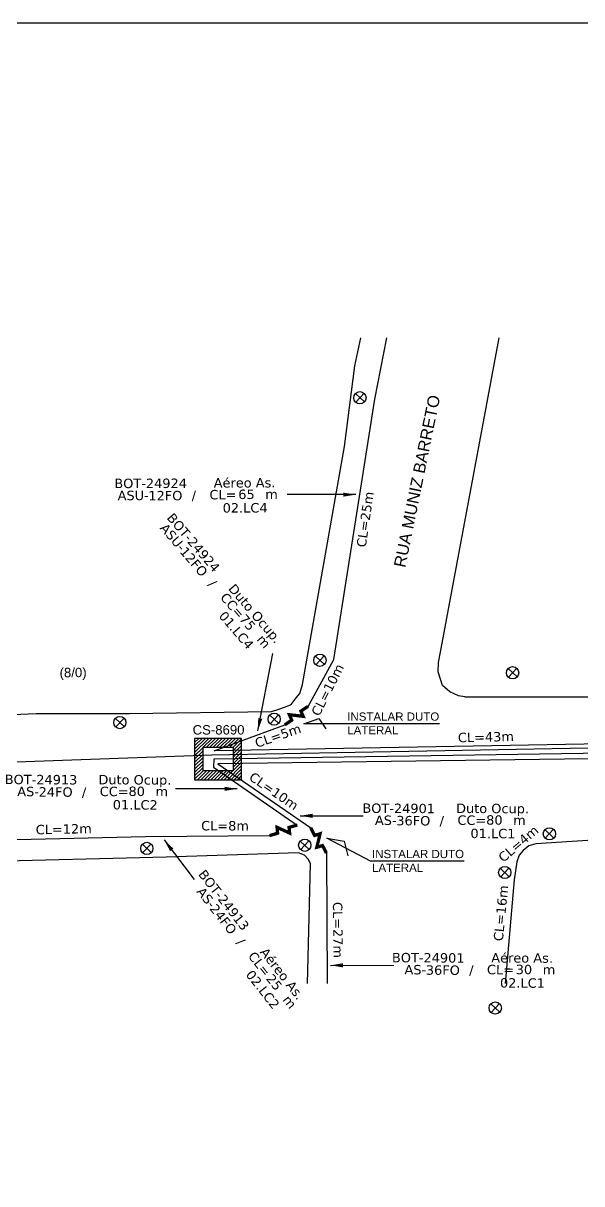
# Model space of a CAD drawing. Extents: x -89 to 749, y 705 to 1299.
# Drawn here: x 501.2 to 590.2, y 1114.1 to 1299 of the extents above; entities that cross this region are included whole.
import ezdxf
from ezdxf.enums import TextEntityAlignment as Align

# ---------------------------------------------------------------- set-up
doc = ezdxf.new("R2010")
doc.units = 0
for name, color, linetype in [('10.1-Caixas Subterrâneas', 5, 'Continuous'), ('CAP a instalar', 1, 'Continuous'), ('CDO_POSTE', 1, 'Continuous'), ('Comprimeto de lance', 255, 'Continuous'), ('label_cabos', 7, 'Continuous'), ('QUADRA', 7, 'Continuous'), ('Subida Lateral', 5, 'Continuous')]:
    doc.layers.add(name, color=color, linetype=linetype)
doc.layers.add("20.0-LEGENDA DOS CDO'S", color=1, linetype='Continuous', lineweight=0)
doc.layers.add('Segmento Logradouro Texto', color=7, linetype='Continuous', lineweight=0)
doc.styles.add('ARIAL', font='arial.ttf')
doc.styles.add('DIGICADE', font='arial.ttf')
doc.styles.add('siredit', font='verdana.ttf')
doc.linetypes.add('FENCELINE1', pattern='A,0.25,-0.1,[133,ltypeshp.shx,S=0.1,R=0,X=-0.1,Y=0],-0.1,1', length=1.45)
doc.dimstyles.new('CC', dxfattribs={"dimtxt": 1, "dimasz": 2, "dimexe": 0.18, "dimexo": 0.0625, "dimgap": 0.09, "dimtad": 0, "dimdec": 0, "dimrnd": 1, "dimzin": 0, "dimdsep": 46, "dimtxsty": 'siredit', "dimblk": 'NONE', "dimcen": 0, "dimse1": 1, "dimse2": 1, "dimsd1": 1, "dimsd2": 1, "dimclrt": 7, "dimadec": 0, "dimazin": 0, "dimtfac": 1, "dimtdec": 0, "dimtofl": 0, "dimtmove": 0, "dimatfit": 3, "dimfxl": 0, "dimtolj": 1, "dimtzin": 0, "dimarcsym": 0})

# ---------------------------------------------------------------- blocks, each defined once
blk = doc.blocks.new('*X65')
at = {"color": 0, "linetype": 'Continuous'}
for p, q in [((-1.25, 0.34099), (-0.49099, 1.1)), ((-1.25, 0.517767), (-0.667767, 1.1)), ((-1.25, 0.694544), (-0.844544, 1.1)), ((-1.25, 0.87132), (-1.02132, 1.1)), ((-1.25, 1.048097), (-1.198097, 1.1)), ((-0.789214, 0.625), (-0.314214, 1.1)), ((-0.612437, 0.625), (-0.137437, 1.1)), ((-0.43566, 0.625), (0.03934, 1.1)), ((-0.258883, 0.625), (0.216117, 1.1)), ((-0.082107, 0.625), (0.392893, 1.1)), ((0.09467, 0.625), (0.56967, 1.1)), ((0.271447, 0.625), (0.746447, 1.1)), ((0.448223, 0.625), (0.923223, 1.1)), ((0.625, 0.625), (1.1, 1.1)), ((0.801777, 0.625), (1.25, 1.073223)), ((0.8035, 0.449947), (1.25, 0.896447)), ((0.8035, 0.27317), (1.25, 0.71967)), ((-1.25, 0.164214), (-0.8035, 0.610714)), ((-1.25, -0.012563), (-0.8035, 0.433937)), ((-1.25, -0.18934), (-0.8035, 0.25716)), ((-1.25, -0.366117), (-0.8035, 0.080383)), ((0.8035, 0.096393), (1.25, 0.542893)), ((0.8035, -0.080383), (1.25, 0.366117)), ((0.8035, -0.25716), (1.25, 0.18934)), ((0.8035, -0.433937), (1.25, 0.012563)), ((-1.25, -0.542893), (-0.8035, -0.096393)), ((-1.25, -0.71967), (-0.8035, -0.27317)), ((-1.25, -0.896447), (-0.8035, -0.449947)), ((0.49099, -1.1), (1.25, -0.34099)), ((0.667767, -1.1), (1.25, -0.517767)), ((0.8035, -0.610714), (1.25, -0.164214)), ((-1.25, -1.073223), (-0.801777, -0.625)), ((-1.1, -1.1), (-0.625, -0.625)), ((-0.923223, -1.1), (-0.448223, -0.625)), ((-0.746447, -1.1), (-0.271447, -0.625)), ((-0.56967, -1.1), (-0.09467, -0.625)), ((-0.392893, -1.1), (0.082107, -0.625)), ((-0.216117, -1.1), (0.258883, -0.625)), ((-0.03934, -1.1), (0.43566, -0.625)), ((0.137437, -1.1), (0.612437, -0.625)), ((0.314214, -1.1), (0.789214, -0.625)), ((0.844544, -1.1), (1.25, -0.694544)), ((1.02132, -1.1), (1.25, -0.87132)), ((1.198097, -1.1), (1.25, -1.048097))]:
    blk.add_line(p, q, dxfattribs=at)
blk = doc.blocks.new('MANHOLE_MQ')
at = {"color": 0, "linetype": 'Continuous'}
for p, q in [((0.00000623, 0.00000569), (-0.00000627, 0.00000569)), ((-0.00000627, 0.00000569), (-0.00000627, -0.00000531)), ((-0.00000404, 0.00000331), (0.00000399, 0.00000331)), ((-0.00000404, -0.00000294), (-0.00000404, 0.00000331)), ((0.00000399, 0.00000331), (0.00000399, -0.00000294)), ((0.00000623, -0.00000531), (0.00000623, 0.00000569)), ((0.00000399, -0.00000294), (-0.00000404, -0.00000294)), ((0.00000399, -0.00000294), (0.00000399, -0.00000294)), ((-0.00000627, -0.00000531), (0.00000623, -0.00000531))]:
    blk.add_line(p, q, dxfattribs=at)
at = {"color": 0, "linetype": 'Continuous', "xscale": 5e-06, "yscale": 5e-06, "zscale": 1e-05}
blk.add_blockref('*X65', (-0.00000002, 0.00000019), dxfattribs=at)
blk = doc.blocks.new('Inst CDOE-8 CAIXA DIST OPT CDOE 48F_8D C_SPL OPTAP')
at = {"layer": "20.0-LEGENDA DOS CDO'S", "color": 0}
for tag, p, style, flags in [('ID_ATIVIDADE', (0.12, 6.472), 'ARIAL', 3), ('FATOR', (7.921, 6.472), 'ARIAL', 1), ('QTDE', (0.235, -0.97), 'DIGICADE', 3)]:
    blk.add_attdef(tag, p, '', height=0.8, rotation=0.11799, dxfattribs=dict(at, style=style, flags=flags))
at = {"layer": "20.0-LEGENDA DOS CDO'S", "color": 0, "style": 'ARIAL'}
for tag, p, height in [('FID', (0.12, 5.248), 0.8), ('CORDOALHA', (0.122, 4.023), 0.8), ('SAP', (0.124, 2.961), 0.8), ('1:XX', (-0.012, 1.7), 0.8), ('UMS', (0.141, 0.217), 1)]:
    blk.add_attdef(tag, p, '', height=height, rotation=0.11799, dxfattribs=at)
blk.add_attdef('FIBRAS_UTILIZADAS', text='', height=0.8, rotation=0.11799, dxfattribs=at).set_placement((13.479, 5.263), align=Align.CENTER)
blk = doc.blocks.new('Inst CB AS CFOA-SM-ASU-120-S-12')
at = {"layer": 'label_cabos', "color": 0, "style": 'siredit'}
for tag, flags, p in [('ID_ATIVIDADE', 3, (1.31, 2.67)), ('FATOR', 1, (11.56, 2.55))]:
    blk.add_attdef(tag, text='', height=1, rotation=359.69, dxfattribs=dict(at, flags=flags)).set_placement(p, align=Align.MIDDLE_CENTER)
for tag, p in [('DESTINO_CABO', (3.13, 1.26)), ('TIPO_CABO', (13.11, 1.24)), ('TIPO_CABO', (1.26, 0)), ('CABO', (4.69, -0.05)), ('/', (7.71, -0.05)), ('LANCE', (10.81, 0)), ('UND', (15.96, 0)), ('FID', (13.15, -1.41))]:
    blk.add_attdef(tag, text='', height=1, rotation=359.69, dxfattribs=at).set_placement(p, align=Align.MIDDLE_CENTER)
blk.add_attdef('QTDE', (12.43, -0.47), '', height=1, rotation=359.69, dxfattribs=at)
blk = doc.blocks.new('_None')
blk = doc.blocks.new('Inst CB AS CFOA-SM-AS-80-TS-36')
at = {"layer": 'label_cabos', "color": 0, "style": 'siredit'}
for tag, flags, p in [('ID_ATIVIDADE', 3, (1.31, 2.67)), ('FATOR', 1, (11.56, 2.55))]:
    blk.add_attdef(tag, text='', height=1, rotation=359.69, dxfattribs=dict(at, flags=flags)).set_placement(p, align=Align.MIDDLE_CENTER)
for tag, p in [('DESTINO_CABO', (3.13, 1.26)), ('TIPO_CABO', (13.11, 1.24)), ('TIPO_CABO', (1.76, 0)), ('CABO', (4.69, -0.05)), ('/', (7.71, -0.05)), ('LANCE', (10.81, 0)), ('UND', (15.96, 0)), ('FID', (13.15, -1.41))]:
    blk.add_attdef(tag, text='', height=1, rotation=359.69, dxfattribs=at).set_placement(p, align=Align.MIDDLE_CENTER)
blk.add_attdef('QTDE', (12.43, -0.47), '', height=1, rotation=359.69, dxfattribs=at)
blk = doc.blocks.new('Inst CB DT OCUP CFOA-SM-ASU-120-S-12')
at = {"layer": 'label_cabos', "color": 0, "style": 'siredit'}
for tag, flags, p in [('ID_ATIVIDADE', 3, (1.31, 2.67)), ('FATOR', 1, (11.56, 2.55))]:
    blk.add_attdef(tag, text='', height=1, rotation=359.69, dxfattribs=dict(at, flags=flags)).set_placement(p, align=Align.MIDDLE_CENTER)
for tag, p in [('DESTINO_CABO', (3.13, 1.26)), ('TIPO_CABO', (13.11, 1.24)), ('TIPO_CABO', (1.26, 0)), ('CABO', (4.69, -0.05)), ('/', (7.71, -0.05)), ('LANCE', (10.91, 0)), ('UND', (15.96, 0)), ('FID', (13.15, -1.41))]:
    blk.add_attdef(tag, text='', height=1, rotation=359.69, dxfattribs=at).set_placement(p, align=Align.MIDDLE_CENTER)
blk.add_attdef('QTDE', (12.43, -0.47), '', height=1, rotation=359.69, dxfattribs=at)
blk = doc.blocks.new('Inst CB DT OCUP CFOA-SM-AS-80-TS-36')
at = {"layer": 'label_cabos', "color": 0, "style": 'siredit'}
for tag, flags, p in [('ID_ATIVIDADE', 3, (1.31, 2.67)), ('FATOR', 1, (11.56, 2.55))]:
    blk.add_attdef(tag, text='', height=1, rotation=359.69, dxfattribs=dict(at, flags=flags)).set_placement(p, align=Align.MIDDLE_CENTER)
for tag, p in [('DESTINO_CABO', (3.13, 1.26)), ('TIPO_CABO', (13.11, 1.24)), ('TIPO_CABO', (1.76, 0)), ('CABO', (4.69, -0.05)), ('/', (7.71, -0.05)), ('LANCE', (10.91, 0)), ('UND', (15.96, 0)), ('FID', (13.15, -1.41))]:
    blk.add_attdef(tag, text='', height=1, rotation=359.69, dxfattribs=at).set_placement(p, align=Align.MIDDLE_CENTER)
blk.add_attdef('QTDE', (12.43, -0.47), '', height=1, rotation=359.69, dxfattribs=at)
blk = doc.blocks.new('Inst CB DT OCUP CFOA-SM-AS-80-TS-24')
at = {"layer": 'label_cabos', "color": 0, "style": 'siredit'}
for tag, flags, p in [('ID_ATIVIDADE', 3, (1.31, 2.67)), ('FATOR', 1, (11.56, 2.55))]:
    blk.add_attdef(tag, text='', height=1, rotation=359.69, dxfattribs=dict(at, flags=flags)).set_placement(p, align=Align.MIDDLE_CENTER)
for tag, p in [('DESTINO_CABO', (3.13, 1.26)), ('TIPO_CABO', (13.11, 1.24)), ('TIPO_CABO', (1.76, 0)), ('CABO', (4.69, -0.05)), ('/', (7.71, -0.05)), ('LANCE', (10.91, 0)), ('UND', (15.96, 0)), ('FID', (13.15, -1.41))]:
    blk.add_attdef(tag, text='', height=1, rotation=359.69, dxfattribs=at).set_placement(p, align=Align.MIDDLE_CENTER)
blk.add_attdef('QTDE', (12.43, -0.47), '', height=1, rotation=359.69, dxfattribs=at)
blk = doc.blocks.new('Inst CB AS CFOA-SM-AS-80-TS-24')
at = {"layer": 'label_cabos', "color": 0, "style": 'siredit'}
for tag, flags, p in [('ID_ATIVIDADE', 3, (1.31, 2.67)), ('FATOR', 1, (11.56, 2.55))]:
    blk.add_attdef(tag, text='', height=1, rotation=359.69, dxfattribs=dict(at, flags=flags)).set_placement(p, align=Align.MIDDLE_CENTER)
for tag, p in [('DESTINO_CABO', (3.13, 1.26)), ('TIPO_CABO', (13.11, 1.24)), ('TIPO_CABO', (1.76, 0)), ('CABO', (4.69, -0.05)), ('/', (7.71, -0.05)), ('LANCE', (10.81, 0)), ('UND', (15.96, 0)), ('FID', (13.15, -1.41))]:
    blk.add_attdef(tag, text='', height=1, rotation=359.69, dxfattribs=at).set_placement(p, align=Align.MIDDLE_CENTER)
blk.add_attdef('QTDE', (12.43, -0.47), '', height=1, rotation=359.69, dxfattribs=at)

msp = doc.modelspace()

# ---------------------------------------------------------------- linework, layer by layer
msp.add_lwpolyline([(-89.32, 705.02), (749.25, 705.02), (749.25, 1299.02), (-89.32, 1299.02), (-89.32, 705.02)])
at = {"color": 2}
for points in [[(567.55, 1187.4), (552.6, 1187.4), (545.91, 1187.4), (548.3, 1188.21), (549.41, 1186.59)], [(571.5, 1165.5), (556.55, 1165.5), (549.56, 1169.14), (552.35, 1168.68), (552.92, 1166.36)]]:
    msp.add_lwpolyline(points, dxfattribs=at)
at = {"layer": 'CAP a instalar', "color": 7, "linetype": 'FENCELINE1', "ltscale": 5}
for points in [[(546.59, 1190.16), (550.71, 1197.62), (557.22, 1239.13), (559.14, 1248.9)], [(625.79, 1183.88), (623.02, 1184.61), (611.23, 1184.5), (531.64, 1183.07), (542.88, 1187.21)], [(625.79, 1183.88), (622.91, 1183.76), (611.21, 1183.86), (531.26, 1182.38), (375.16, 1176.8)], [(625.79, 1183.88), (622.92, 1183.01), (611.22, 1182.97), (531.55, 1181.75), (531.54, 1180.46), (544.88, 1171.25)], [(625.8, 1183.88), (622.95, 1182.22), (532.22, 1180.99), (547.02, 1170.81)], [(497.89, 1168.9), (520.66, 1169.44), (540.45, 1169.56)], [(549.52, 1166.78), (549.63, 1145.97)]]:
    msp.add_lwpolyline(points, dxfattribs=at)
at = {"layer": 'CDO_POSTE', "color": 1}
for p, q in [((554.15, 1240.01), (555.58, 1238.67)), ((555.53, 1240.06), (554.19, 1238.63)), ((547.78, 1198.17), (549.21, 1196.83)), ((549.16, 1198.21), (547.82, 1196.79)), ((578.48, 1196.18), (579.91, 1194.84)), ((579.86, 1196.23), (578.53, 1194.8)), ((515.88, 1188.24), (517.31, 1186.9)), ((517.26, 1188.29), (515.92, 1186.86)), ((540.48, 1188.78), (541.91, 1187.45)), ((541.86, 1188.83), (540.53, 1187.4)), ((584.35, 1170.52), (585.78, 1169.18)), ((585.74, 1170.57), (584.4, 1169.14)), ((520.18, 1168.19), (521.61, 1166.86)), ((521.57, 1168.24), (520.23, 1166.81)), ((545.36, 1168.7), (546.78, 1167.36)), ((546.74, 1168.75), (545.4, 1167.32)), ((577.24, 1164.35), (578.66, 1163.01)), ((578.62, 1164.39), (577.28, 1162.96)), ((575.72, 1142.76), (577.15, 1141.42)), ((577.11, 1142.8), (575.77, 1141.37))]:
    msp.add_line(p, q, dxfattribs=at)
for centre in [(554.86, 1239.34), (548.49, 1197.5), (579.2, 1195.51), (516.59, 1187.57), (541.19, 1188.12), (585.07, 1169.85), (546.07, 1168.03), (520.9, 1167.53), (577.95, 1163.68), (576.44, 1142.09)]:
    msp.add_circle(centre, 0.978, dxfattribs=at)
at = {"layer": 'QUADRA', "color": 252}
for points in [[(375.16, 1182.72), (383.86, 1182.93), (453.46, 1186.86), (503.26, 1189.01), (518.08, 1189.01), (540.79, 1189.36), (540.79, 1189.36), (541.91, 1189.72), (542.98, 1190.08), (543.89, 1190.44), (544.68, 1191.51), (545.28, 1192.22), (545.73, 1193.65), (552.39, 1231.56), (554.06, 1244.44), (555, 1248.9)], [(375.16, 1182.72), (383.86, 1182.93), (453.46, 1186.86), (503.26, 1189.01), (518.08, 1189.01), (540.79, 1189.36), (540.79, 1189.36), (541.91, 1189.72), (542.98, 1190.08), (543.89, 1190.44), (544.68, 1191.51), (545.28, 1192.22), (545.73, 1193.65), (552.39, 1231.56), (554.06, 1244.44), (555, 1248.9)], [(567.63, 1198.51), (573.07, 1227.52), (577.03, 1248.9)], [(571.6, 1191.7), (570.57, 1191.84), (569.2, 1192.49), (568.01, 1193.48), (567.32, 1195.64), (567.39, 1197.14), (567.63, 1198.51)], [(571.6, 1191.7), (596.12, 1191.7)], [(698.72, 1171.99), (616.74, 1170.41), (582.88, 1168.26), (581.8, 1167.91), (580.86, 1167.19), (580.22, 1166.47), (579.88, 1165.4), (579.43, 1162.54), (578.03, 1145.97)], [(698.72, 1171.99), (616.74, 1170.41), (582.88, 1168.26), (581.8, 1167.91), (580.86, 1167.19), (580.22, 1166.47), (579.88, 1165.4), (579.43, 1162.54), (578.03, 1145.97)], [(546.48, 1145.97), (546.96, 1165.04), (546.69, 1165.76), (546.02, 1166.47), (545.08, 1166.83), (523.96, 1166.12), (494.14, 1165.4), (440.83, 1163.26), (383.27, 1162.54), (375.16, 1162.27)], [(546.48, 1145.97), (546.96, 1165.04), (546.69, 1165.76), (546.02, 1166.47), (545.08, 1166.83), (523.96, 1166.12), (494.14, 1165.4), (440.83, 1163.26), (383.27, 1162.54), (375.16, 1162.27)]]:
    msp.add_lwpolyline(points, dxfattribs=at)
at = {"layer": 'Subida Lateral', "color": 5, "const_width": 0.52}
for points in [[(546.59, 1190.16), (545.45, 1189.4), (545.82, 1188.57), (543.62, 1188.83), (543.99, 1187.96), (542.88, 1187.21)], [(544.88, 1171.25), (543.56, 1170.87), (543.66, 1169.97), (541.65, 1170.88), (541.74, 1169.94), (540.45, 1169.56)], [(547.02, 1170.81), (547.64, 1169.59), (548.51, 1169.86), (547.99, 1167.71), (548.9, 1167.97), (549.52, 1166.78)]]:
    msp.add_lwpolyline(points, dxfattribs=at)

# ---------------------------------------------------------------- block references
at = {"layer": '10.1-Caixas Subterrâneas', "color": 30, "xscale": 599601.6643334216, "yscale": 599601.6643334216, "zscale": 599601.6643334216, "rotation": 180.000000000063}
msp.add_blockref('MANHOLE_MQ', (532.25, 1181.88), dxfattribs=at)
at = {"layer": "20.0-LEGENDA DOS CDO'S", "color": 7, "lineweight": 0}
ref = msp.add_blockref('Inst CDOE-8 CAIXA DIST OPT CDOE 48F_8D C_SPL OPTAP', (486.03, 1184.94), dxfattribs=dict(at, xscale=1.875, yscale=1.875, zscale=1.875))
ref.add_attrib('FID', 'BOT-24913', (486.25, 1194.78), dxfattribs={"color": 0, "height": 1.5, "rotation": 0.118, "style": 'ARIAL'})
ref.add_attrib('CORDOALHA', 'CORD', (486.26, 1192.48), dxfattribs={"color": 0, "height": 1.5, "rotation": 0.118, "style": 'ARIAL'})
ref.add_attrib('SAP', 'SAP 324607', (486.26, 1190.49), dxfattribs={"color": 0, "height": 1.5, "rotation": 0.118, "style": 'ARIAL'})
ref.add_attrib('1:XX', '1:64', (486.01, 1188.12), dxfattribs={"color": 0, "height": 1.5, "rotation": 0.118, "style": 'ARIAL'})
ref.add_attrib('UMS', '6 UMs', (486.29, 1185.34), dxfattribs={"color": 0, "height": 1.875, "rotation": 0.118, "style": 'ARIAL'})
ref.add_attrib('FIBRAS_UTILIZADAS', '(8/0)', dxfattribs={"color": 0, "height": 1.5, "rotation": 0.118, "style": 'ARIAL'}).set_placement((511.3, 1194.81), align=Align.RIGHT)
at = {"layer": 'label_cabos'}
ref = msp.add_blockref('Inst CB AS CFOA-SM-ASU-120-S-12', (516.82, 1223.76), dxfattribs=dict(at, xscale=1.5, yscale=1.5, zscale=1.5, rotation=0.4634636605451003))
ref.add_attrib('DESTINO_CABO', 'BOT-24924', dxfattribs={"color": 0, "height": 1.5, "rotation": 0.1535, "style": 'siredit'}).set_placement((521.5, 1225.7), align=Align.MIDDLE_CENTER)
ref.add_attrib('TIPO_CABO', 'Aéreo As.', dxfattribs={"color": 0, "height": 1.5, "rotation": 0.1535, "style": 'siredit'}).set_placement((536.47, 1225.79), align=Align.MIDDLE_CENTER)
ref.add_attrib('CABO', '12FO', dxfattribs={"color": 0, "height": 1.5, "rotation": 0.1535, "style": 'siredit'}).set_placement((523.85, 1223.74), align=Align.MIDDLE_CENTER)
ref.add_attrib('/', '/', dxfattribs={"color": 0, "height": 1.5, "rotation": 0.1535, "style": 'siredit'}).set_placement((528.39, 1223.78), align=Align.MIDDLE_CENTER)
ref.add_attrib('TIPO_CABO', 'ASU-', dxfattribs={"color": 0, "height": 1.5, "rotation": 0.1535, "style": 'siredit'}).set_placement((518.72, 1223.77), align=Align.MIDDLE_CENTER)
ref.add_attrib('FID', '02.LC4', dxfattribs={"color": 0, "height": 1.5, "rotation": 0.1535, "style": 'siredit'}).set_placement((536.56, 1221.8), align=Align.MIDDLE_CENTER)
ref.add_attrib('LANCE', 'CL=', dxfattribs={"color": 0, "height": 1.5, "rotation": 0.1535, "style": 'siredit'}).set_placement((533.03, 1223.9), align=Align.MIDDLE_CENTER)
ref.add_attrib('QTDE', '65', (535.47, 1223.2), dxfattribs={"color": 0, "height": 1.5, "rotation": 0.1535, "style": 'siredit'})
ref.add_attrib('UND', 'm', dxfattribs={"color": 0, "height": 1.5, "rotation": 0.1535, "style": 'siredit'}).set_placement((540.77, 1223.96), align=Align.MIDDLE_CENTER)
at = {"layer": 'label_cabos', "color": 0, "lineweight": 0}
ref = msp.add_blockref('Inst CB DT OCUP CFOA-SM-ASU-120-S-12', (523.82, 1218.56), dxfattribs=dict(at, xscale=1.5, yscale=1.5, zscale=1.5, rotation=311.022669582401))
ref.add_attrib('DESTINO_CABO', 'BOT-24924', dxfattribs={"color": 0, "height": 1.5, "rotation": 310.7127, "style": 'siredit'}).set_placement((528.33, 1216.26), align=Align.MIDDLE_CENTER)
ref.add_attrib('CABO', '12FO', dxfattribs={"color": 0, "height": 1.5, "rotation": 310.7127, "style": 'siredit'}).set_placement((528.38, 1213.21), align=Align.MIDDLE_CENTER)
ref.add_attrib('TIPO_CABO', 'Duto Ocup.', dxfattribs={"color": 0, "height": 1.5, "rotation": 310.7127, "style": 'siredit'}).set_placement((538.14, 1204.95), align=Align.MIDDLE_CENTER)
ref.add_attrib('/', '/', dxfattribs={"color": 0, "height": 1.5, "rotation": 310.7127, "style": 'siredit'}).set_placement((531.36, 1209.78), align=Align.MIDDLE_CENTER)
ref.add_attrib('TIPO_CABO', 'ASU-', dxfattribs={"color": 0, "height": 1.5, "rotation": 310.7127, "style": 'siredit'}).set_placement((525.06, 1217.13), align=Align.MIDDLE_CENTER)
ref.add_attrib('FID', '01.LC4', dxfattribs={"color": 0, "height": 1.5, "rotation": 310.7127, "style": 'siredit'}).set_placement((535.17, 1202.29), align=Align.MIDDLE_CENTER)
ref.add_attrib('LANCE', 'CC=', dxfattribs={"color": 0, "height": 1.5, "rotation": 310.7127, "style": 'siredit'}).set_placement((534.56, 1206.22), align=Align.MIDDLE_CENTER)
ref.add_attrib('QTDE', '75', (535.52, 1204.03), dxfattribs={"color": 0, "height": 1.5, "rotation": 310.7127, "style": 'siredit'})
ref.add_attrib('UND', 'm', dxfattribs={"color": 0, "height": 1.5, "rotation": 310.7127, "style": 'siredit'}).set_placement((539.54, 1200.5), align=Align.MIDDLE_CENTER)
ref = msp.add_blockref('Inst CB DT OCUP CFOA-SM-AS-80-TS-24', (499.33, 1176.59), dxfattribs=dict(at, xscale=1.5, yscale=1.5, zscale=1.5))
ref.add_attrib('DESTINO_CABO', 'BOT-24913', dxfattribs={"color": 0, "height": 1.5, "rotation": 359.69, "style": 'siredit'}).set_placement((504.03, 1178.49), align=Align.MIDDLE_CENTER)
ref.add_attrib('CABO', '24FO', dxfattribs={"color": 0, "height": 1.5, "rotation": 359.69, "style": 'siredit'}).set_placement((506.36, 1176.52), align=Align.MIDDLE_CENTER)
ref.add_attrib('TIPO_CABO', 'Duto Ocup.', dxfattribs={"color": 0, "height": 1.5, "rotation": 359.69, "style": 'siredit'}).set_placement((518.99, 1178.46), align=Align.MIDDLE_CENTER)
ref.add_attrib('/', '/', dxfattribs={"color": 0, "height": 1.5, "rotation": 359.69, "style": 'siredit'}).set_placement((510.9, 1176.52), align=Align.MIDDLE_CENTER)
ref.add_attrib('TIPO_CABO', 'AS-', dxfattribs={"color": 0, "height": 1.5, "rotation": 359.69, "style": 'siredit'}).set_placement((501.97, 1176.59), align=Align.MIDDLE_CENTER)
ref.add_attrib('FID', '01.LC2', dxfattribs={"color": 0, "height": 1.5, "rotation": 359.69, "style": 'siredit'}).set_placement((519.05, 1174.47), align=Align.MIDDLE_CENTER)
ref.add_attrib('LANCE', 'CC=', dxfattribs={"color": 0, "height": 1.5, "rotation": 359.69, "style": 'siredit'}).set_placement((515.69, 1176.6), align=Align.MIDDLE_CENTER)
ref.add_attrib('QTDE', '80', (517.97, 1175.88), dxfattribs={"color": 0, "height": 1.5, "rotation": 359.69, "style": 'siredit'})
ref.add_attrib('UND', 'm', dxfattribs={"color": 0, "height": 1.5, "rotation": 359.69, "style": 'siredit'}).set_placement((523.28, 1176.6), align=Align.MIDDLE_CENTER)
ref = msp.add_blockref('Inst CB DT OCUP CFOA-SM-AS-80-TS-36', (556.34, 1172.02), dxfattribs=dict(at, xscale=1.5, yscale=1.5, zscale=1.5))
ref.add_attrib('DESTINO_CABO', 'BOT-24901', dxfattribs={"color": 0, "height": 1.5, "rotation": 359.69, "style": 'siredit'}).set_placement((561.04, 1173.91), align=Align.MIDDLE_CENTER)
ref.add_attrib('CABO', '36FO', dxfattribs={"color": 0, "height": 1.5, "rotation": 359.69, "style": 'siredit'}).set_placement((563.37, 1171.94), align=Align.MIDDLE_CENTER)
ref.add_attrib('TIPO_CABO', 'Duto Ocup.', dxfattribs={"color": 0, "height": 1.5, "rotation": 359.69, "style": 'siredit'}).set_placement((576, 1173.89), align=Align.MIDDLE_CENTER)
ref.add_attrib('/', '/', dxfattribs={"color": 0, "height": 1.5, "rotation": 359.69, "style": 'siredit'}).set_placement((567.91, 1171.94), align=Align.MIDDLE_CENTER)
ref.add_attrib('TIPO_CABO', 'AS-', dxfattribs={"color": 0, "height": 1.5, "rotation": 359.69, "style": 'siredit'}).set_placement((558.98, 1172.01), align=Align.MIDDLE_CENTER)
ref.add_attrib('FID', '01.LC1', dxfattribs={"color": 0, "height": 1.5, "rotation": 359.69, "style": 'siredit'}).set_placement((576.06, 1169.9), align=Align.MIDDLE_CENTER)
ref.add_attrib('LANCE', 'CC=', dxfattribs={"color": 0, "height": 1.5, "rotation": 359.69, "style": 'siredit'}).set_placement((572.7, 1172.02), align=Align.MIDDLE_CENTER)
ref.add_attrib('QTDE', '80', (574.98, 1171.31), dxfattribs={"color": 0, "height": 1.5, "rotation": 359.69, "style": 'siredit'})
ref.add_attrib('UND', 'm', dxfattribs={"color": 0, "height": 1.5, "rotation": 359.69, "style": 'siredit'}).set_placement((580.29, 1172.02), align=Align.MIDDLE_CENTER)
at = {"layer": 'label_cabos'}
ref = msp.add_blockref('Inst CB AS CFOA-SM-AS-80-TS-24', (528.76, 1161.79), dxfattribs=dict(at, xscale=1.5, yscale=1.5, zscale=1.5, rotation=308.5068038753877))
ref.add_attrib('DESTINO_CABO', 'BOT-24913', dxfattribs={"color": 0, "height": 1.5, "rotation": 308.1968, "style": 'siredit'}).set_placement((533.17, 1159.3), align=Align.MIDDLE_CENTER)
ref.add_attrib('TIPO_CABO', 'Aéreo As.', dxfattribs={"color": 0, "height": 1.5, "rotation": 308.1968, "style": 'siredit'}).set_placement((542.46, 1147.57), align=Align.MIDDLE_CENTER)
ref.add_attrib('CABO', '24FO', dxfattribs={"color": 0, "height": 1.5, "rotation": 308.1968, "style": 'siredit'}).set_placement((533.08, 1156.25), align=Align.MIDDLE_CENTER)
ref.add_attrib('/', '/', dxfattribs={"color": 0, "height": 1.5, "rotation": 308.1968, "style": 'siredit'}).set_placement((535.9, 1152.69), align=Align.MIDDLE_CENTER)
ref.add_attrib('TIPO_CABO', 'AS-', dxfattribs={"color": 0, "height": 1.5, "rotation": 308.1968, "style": 'siredit'}).set_placement((530.4, 1159.72), align=Align.MIDDLE_CENTER)
ref.add_attrib('FID', '02.LC2', dxfattribs={"color": 0, "height": 1.5, "rotation": 308.1968, "style": 'siredit'}).set_placement((539.38, 1145.04), align=Align.MIDDLE_CENTER)
ref.add_attrib('LANCE', 'CL=', dxfattribs={"color": 0, "height": 1.5, "rotation": 308.1968, "style": 'siredit'}).set_placement((538.86, 1149.11), align=Align.MIDDLE_CENTER)
ref.add_attrib('QTDE', '25', (539.81, 1146.76), dxfattribs={"color": 0, "height": 1.5, "rotation": 308.1968, "style": 'siredit'})
ref.add_attrib('UND', 'm', dxfattribs={"color": 0, "height": 1.5, "rotation": 308.1968, "style": 'siredit'}).set_placement((543.67, 1143.06), align=Align.MIDDLE_CENTER)
at = {"layer": 'label_cabos', "color": 0, "lineweight": 0}
ref = msp.add_blockref('Inst CB AS CFOA-SM-AS-80-TS-36', (561.05, 1148.21), dxfattribs=dict(at, xscale=1.5, yscale=1.5, zscale=1.5))
ref.add_attrib('DESTINO_CABO', 'BOT-24901', dxfattribs={"color": 0, "height": 1.5, "rotation": 359.69, "style": 'siredit'}).set_placement((565.75, 1150.1), align=Align.MIDDLE_CENTER)
ref.add_attrib('TIPO_CABO', 'Aéreo As.', dxfattribs={"color": 0, "height": 1.5, "rotation": 359.69, "style": 'siredit'}).set_placement((580.71, 1150.07), align=Align.MIDDLE_CENTER)
ref.add_attrib('CABO', '36FO', dxfattribs={"color": 0, "height": 1.5, "rotation": 359.69, "style": 'siredit'}).set_placement((568.08, 1148.13), align=Align.MIDDLE_CENTER)
ref.add_attrib('/', '/', dxfattribs={"color": 0, "height": 1.5, "rotation": 359.69, "style": 'siredit'}).set_placement((572.62, 1148.13), align=Align.MIDDLE_CENTER)
ref.add_attrib('TIPO_CABO', 'AS-', dxfattribs={"color": 0, "height": 1.5, "rotation": 359.69, "style": 'siredit'}).set_placement((563.69, 1148.2), align=Align.MIDDLE_CENTER)
ref.add_attrib('FID', '02.LC1', dxfattribs={"color": 0, "height": 1.5, "rotation": 359.69, "style": 'siredit'}).set_placement((580.77, 1146.08), align=Align.MIDDLE_CENTER)
ref.add_attrib('LANCE', 'CL=', dxfattribs={"color": 0, "height": 1.5, "rotation": 359.69, "style": 'siredit'}).set_placement((577.26, 1148.21), align=Align.MIDDLE_CENTER)
ref.add_attrib('QTDE', '30', (579.69, 1147.49), dxfattribs={"color": 0, "height": 1.5, "rotation": 359.69, "style": 'siredit'})
ref.add_attrib('UND', 'm', dxfattribs={"color": 0, "height": 1.5, "rotation": 359.69, "style": 'siredit'}).set_placement((585, 1148.21), align=Align.MIDDLE_CENTER)

# ---------------------------------------------------------------- texts
at = {"color": 0, "char_height": 1.3125, "width": 15.8311, "attachment_point": 1, "style": 'ARIAL'}
for insert in [(552.84, 1189.19), (556.79, 1167.29)]:
    msp.add_mtext('\\C3;INSTALAR DUTO LATERAL', dxfattribs=dict(at, insert=insert))
at = {"layer": '10.1-Caixas Subterrâneas', "color": 30, "style": 'ARIAL'}
msp.add_text('CS-8690', height=1.5, dxfattribs=at).set_placement((528.19, 1185.67))
at = {"layer": 'Comprimeto de lance', "color": 0, "char_height": 1.5, "width": 266.6727, "attachment_point": 5, "style": 'siredit'}
for s, insert, rotation in [('\\A1;CL=25m', (555.7, 1219.95), 81.7318), ('\\A1;CL=10m', (549.71, 1192.79), 63.2441), ('\\A1;CL=5m', (541.79, 1185.47), 18.9636), ('\\A1;CL=43m', (574.94, 1185.27), 1.3061), ('\\A1;CL=10m', (541.14, 1176.64), 325.5366), ('\\A1;CL=12m', (507.65, 1170.59), 1.3061), ('\\A1;CL=8m', (533.36, 1171.12), 359.8348), ('\\A1;CL=4m', (580.12, 1168.25), 40.7607), ('\\A1;CL=16m', (577.34, 1157.2), 84.4191), ('\\A1;CL=27m', (551.34, 1154.53), 270.6188)]:
    msp.add_mtext(s, dxfattribs=dict(at, insert=insert, rotation=rotation))
at = {"layer": 'Segmento Logradouro Texto', "linetype": 'Continuous', "insert": (560.24, 1212.55), "char_height": 1.875, "width": 28.4627, "attachment_point": 1, "rotation": 78.4511, "style": 'DIGICADE'}
msp.add_mtext('\\o\\l\\fArial|b0|i0|c0|p34;\\T1.0000000000;\\W1.0000000000;RUA MUNIZ BARRETO', dxfattribs=at)

# ---------------------------------------------------------------- leaders
at = {"layer": 'label_cabos'}
for points in [[(554.19, 1223.9), (543.29, 1223.9)], [(538.59, 1186.28), (541, 1198.56)], [(535.28, 1177.01), (525.49, 1177.04)], [(545.31, 1172.72), (555.4, 1172.72)], [(523.66, 1168.88), (528.43, 1162.59)], [(550.18, 1148.89), (560.27, 1148.9)]]:
    msp.add_leader(points, dimstyle='CC', override={"dimgap": 0.09, "dimtad": 0}, dxfattribs=at)

doc.saveas('drawing.dxf')
